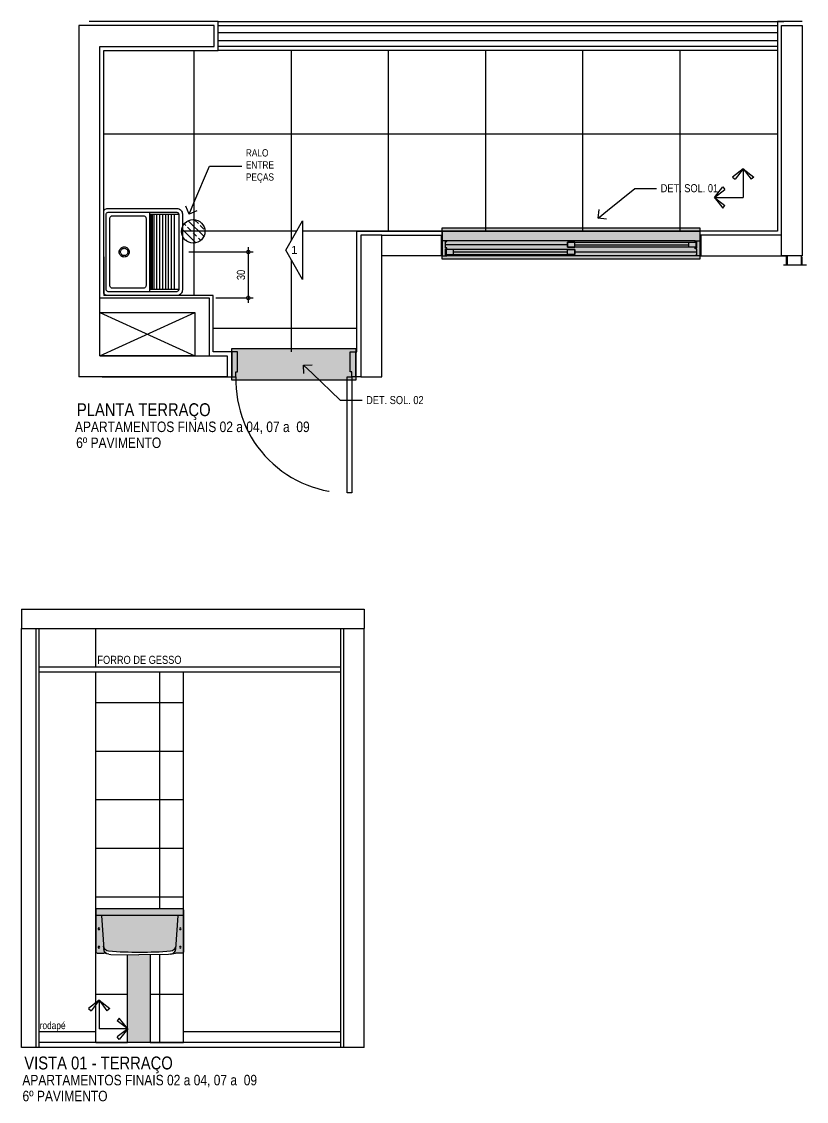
# Model space of a CAD drawing. Header units: metres. Extents: x 3 to 168, y -142 to 28.
# Drawn here: x 22.42 to 27.29, y -22.8 to -16.1 of the extents above; entities that cross this region are included whole.
import ezdxf
from ezdxf import colors
from ezdxf.entities.mleader import LeaderData, LeaderLine
from ezdxf.math import Vec2, Vec3

# ---------------------------------------------------------------- set-up
doc = ezdxf.new("R2010")
doc.units = ezdxf.units.M
doc.linetypes.add('DASHEDX2', pattern=[1.5, 1, -0.5])
for name, color, linetype in [('ARQ-ALV ACAB', 4, 'Continuous'), ('ARQ-ALV OSSO', 5, 'Continuous'), ('ARQ-AUX', 7, 'Continuous'), ('ARQ-AUX1', 1, 'Continuous'), ('ARQ-AUX1 @ 1', 1, 'Continuous'), ('ARQ-AUX2', 2, 'Continuous'), ('ARQ-CAX @ 1', 1, 'Continuous'), ('ARQ-CERÂMICA', 7, 'Continuous'), ('ARQ-DIM', 2, 'Continuous'), ('ARQ-EST', 2, 'Continuous'), ('ARQ-HID', 2, 'Continuous'), ('ARQ-HTC', 251, 'Continuous'), ('ARQ-PRJ', 7, 'DASHEDX2'), ('ARQ-SAN', 2, 'Continuous'), ('ARQ-SIM', 1, 'Continuous'), ('ARQ-TXT', 2, 'Continuous')]:
    doc.layers.add(name, color=color, linetype=linetype)
doc.styles.add('Adesa', font='ARIALN.TTF')
doc.styles.add('Arial', font='arial.ttf')
doc.dimstyles.new('ADESA 1-0025', dxfattribs={"dimtxt": 0.05, "dimasz": 0.045, "dimexe": 0.03, "dimexo": 0.04, "dimgap": 0.02, "dimtad": 1, "dimtoh": 1, "dimdec": 0, "dimlfac": 100, "dimzin": 4, "dimtxsty": 'Adesa', "dimblk": 'DOTSMALL', "dimcen": 1, "dimdle": 0.03, "dimclrd": 1, "dimclre": 1, "dimclrt": 256, "dimazin": 1, "dimtm": 1e-09, "dimtfac": 1, "dimtdec": 0, "dimtix": 1, "dimtmove": 2, "dimatfit": 0, "dimldrblk": 'DOTSMALL', "dimfxl": 0.8, "dimtvp": 2, "dimtolj": 1, "dimtzin": 0, "dimarcsym": 0})

# ---------------------------------------------------------------- blocks, each defined once
blk = doc.blocks.new('*U23')
at = {"color": 0, "linetype": 'ByBlock', "ltscale": 0.5}
for points in [[(0.02, -0.045), (0.03, -0.045), (0.03, -0.05), (0.02, -0.05), (0.02, -0.09), (0.03, -0.09), (0.03, -0.095), (0.02, -0.095), (0.02, -0.09), (0.03, -0.09), (0.03, -0.095), (0, -0.095), (0, 0), (0.03, 0), (0.03, -0.005), (0.02, -0.005), (0.02, -0.045)], [(1.58, -0.045), (1.57, -0.045), (1.57, -0.05), (1.58, -0.05), (1.58, -0.09), (1.57, -0.09), (1.57, -0.095), (1.58, -0.095), (1.58, -0.09), (1.57, -0.09), (1.57, -0.095), (1.6, -0.095), (1.6, 0), (1.57, 0), (1.57, -0.005), (1.58, -0.005), (1.58, -0.045)], [(0.025, -0.01), (0.07, -0.01), (0.07, -0.04), (0.025, -0.04)], [(0.8225, -0.01), (0.7775, -0.01), (0.7775, -0.04), (0.8225, -0.04)], [(0.7775, -0.055), (0.8225, -0.055), (0.8225, -0.085), (0.7775, -0.085)], [(1.575, -0.055), (1.53, -0.055), (1.53, -0.085), (1.575, -0.085)]]:
    blk.add_lwpolyline(points, close=True, dxfattribs=at)
at = {"color": 8, "linetype": 'ByBlock', "ltscale": 0.5}
for points in [[(1.57, 0), (0.03, 0)], [(0.8225, -0.025), (1.58, -0.025)], [(0.7775, -0.07), (0.02, -0.07)], [(1.57, -0.095), (0.03, -0.095)]]:
    blk.add_lwpolyline(points, dxfattribs=at)
at = {"color": 7, "linetype": 'ByBlock', "ltscale": 0.5}
for points in [[(0.8225, -0.01), (0.8225, -0.04), (0.025, -0.04), (0.025, -0.01)], [(0.7775, -0.055), (0.7775, -0.085), (1.575, -0.085), (1.575, -0.055)]]:
    blk.add_lwpolyline(points, close=True, dxfattribs=at)
for points in [[(0.07, -0.025), (0.7775, -0.025)], [(0.8225, -0.07), (1.53, -0.07)]]:
    blk.add_lwpolyline(points, dxfattribs=at)
blk = doc.blocks.new('*U65')
for points in [[(0, 0), (0, 0.7204), (0.03, 0.7204), (0.03, 0)], [(-0.025, 0), (0, 0), (0, -0.03), (0.01, -0.03), (0.01, -0.155), (-0.025, -0.155), (-0.025, 0)], [(0.745, 0), (0.72, 0), (0.72, -0.03), (0.71, -0.03), (0.71, -0.155), (0.745, -0.155), (0.745, 0)]]:
    blk.add_lwpolyline(points, close=True)
at = {"layer": 'ARQ-PRJ'}
blk.add_arc((0.0208, 0.0212), 0.6996, 358.25988, 91.70132, dxfattribs=at)
blk = doc.blocks.new('VISTA')
at = {"layer": 'ARQ-SIM'}
blk.add_lwpolyline([(-0.00525, -0.00909), (-0.00525, 0.00909), (0, 0)], close=True, dxfattribs=at)
at = {"layer": 'ARQ-SIM', "color": 5, "style": 'Adesa'}
blk.add_attdef('4', (-0.0019, -0.00135), '', height=0.0025, rotation=90, dxfattribs=at)
blk = doc.blocks.new('_DotSmall')
at = {"color": 0, "linetype": 'ByBlock', "const_width": 0.5}
blk.add_lwpolyline([(-0.0625, 0, 1), (0.0625, 0, 1)], format="xyb", close=True, dxfattribs=at)
blk = doc.blocks.new('*D77')
at = {"layer": 'ARQ-DIM', "color": 1, "lineweight": -2, "transparency": 16777216}
for p, q in [((23.4594, -17.5266), (23.8586, -17.5266)), ((23.8286, -17.4966), (23.8286, -17.8417)), ((23.6264, -17.8117), (23.8586, -17.8117))]:
    blk.add_line(p, q, dxfattribs=at)
at = {"layer": 'Defpoints', "color": 0, "transparency": 16777216}
for p in [(23.4194, -17.5266), (23.5864, -17.8117), (23.8286, -17.8117)]:
    blk.add_point(p, dxfattribs=at)
at = {"layer": 'ARQ-DIM', "color": 1, "lineweight": -2, "transparency": 16777216, "xscale": 0.045, "yscale": 0.045, "zscale": 0.045}
for p, rotation in [((23.8286, -17.5266), 90), ((23.8286, -17.8117), 270)]:
    blk.add_blockref('_DotSmall', p, dxfattribs=dict(at, rotation=rotation))
at = {"layer": 'ARQ-DIM', "transparency": 16777216, "insert": (23.7831, -17.6692), "char_height": 0.05, "attachment_point": 5, "rotation": 90, "style": 'Adesa'}
blk.add_mtext('\\A1;30', dxfattribs=at)
blk = doc.blocks.new('A$C43602C2A')
h = blk.add_hatch(color=255)
h.paths.add_polyline_path([(14, 109.7), (0, 109.5), (-14, 109.7), (-14, 0.6), (14, 0.6)])
h.paths.add_polyline_path([(46.3, 158.6), (-48.3, 158.6), (-45.9, 120.5, 0.371221), (-39.5, 114, 0.040301), (37.5, 114, 0.372521), (43.9, 120.6)])
h.paths.add_polyline_path([(53.5, 165.6, 0.414214), (52.5, 166.6), (-54.5, 166.6, 0.414214), (-55.5, 165.6), (-55.5, 159.6, 0.414214), (-54.5, 158.6), (52.5, 158.6, 0.414214), (53.5, 159.6)])
h.paths.add_polyline_path([(53.5, 159.6, -0.414214), (52.5, 158.6), (46.3, 158.6), (43.9, 120.6), (43.6, 116.8, -0.301186), (39, 110.7), (43.3, 111.6), (51.9, 111.6, 0.415833), (53.5, 113.2)])
h.paths.add_polyline_path([(50.6, 142, -1), (48.4, 142, -1)], flags=16)
h.paths.add_polyline_path([(50.6, 119, -1), (48.4, 119, -1)], flags=16)
h.paths.add_polyline_path([(-48.3, 158.6), (-54.5, 158.6, -0.414214), (-55.5, 159.6), (-55.5, 113.2, 0.414214), (-53.9, 111.6), (-45.3, 111.6), (-41, 110.7, -0.298569), (-45.6, 116.8)])
h.paths.add_polyline_path([(-52.6, 142, -1), (-50.4, 142, -1)], flags=16)
h.paths.add_polyline_path([(-50.4, 119, -1), (-52.6, 119, -1)], flags=16)
at = {"layer": 'ARQ-EST'}
for p, q in [((-14, 109.7), (-14, 0.6)), ((14, 0.6), (14, 109.7)), ((-14, 0.6), (14, 0.6))]:
    blk.add_line(p, q, dxfattribs=at)
at = {"layer": 'ARQ-SAN'}
for p, q in [((-55.5, 165.6), (-55.5, 113.2)), ((-54.5, 166.6), (52.5, 166.6)), ((53.5, 165.6), (53.5, 113.2)), ((-54.5, 158.6), (52.5, 158.6)), ((-48.3, 158.6), (-45.6, 116.8)), ((46.3, 158.6), (43.6, 116.8)), ((-36.7, 110.1), (0, 109.5)), ((34.7, 110.1), (0, 109.5))]:
    blk.add_line(p, q, dxfattribs=at)
at = {"layer": 'ARQ-SAN', "ltscale": 0.215}
blk.add_line((-53.9, 111.6), (-45.3, 111.6), dxfattribs=at)
at = {"layer": 'ARQ-SAN', "ltscale": 0.155799}
blk.add_line((-39.2, 110.3), (-45.3, 111.6), dxfattribs=at)
at = {"layer": 'ARQ-SAN', "ltscale": 0.062255}
blk.add_line((-39.2, 110.3), (-36.7, 110.1), dxfattribs=at)
at = {"layer": 'ARQ-SAN', "ltscale": 0.062257}
blk.add_line((37.2, 110.3), (34.7, 110.1), dxfattribs=at)
at = {"layer": 'ARQ-SAN', "ltscale": 0.1558}
blk.add_line((37.2, 110.3), (43.3, 111.6), dxfattribs=at)
at = {"layer": 'ARQ-SAN', "ltscale": 0.214999}
blk.add_line((51.9, 111.6), (43.3, 111.6), dxfattribs=at)
at = {"layer": 'ARQ-SAN'}
for centre in [(-51.5, 142), (49.5, 142), (-51.5, 119), (49.5, 119)]:
    blk.add_circle(centre, 1.1, dxfattribs=at)
for centre, radius, start, end in [((-54.5, 165.6), 1, 90, 180), ((52.5, 165.6), 1, 0, 90), ((-54.5, 159.6), 1, 180, 270), ((52.5, 159.6), 1, 270, 0), ((-53.9, 113.2), 1.6, 180, 270), ((-38.9, 121), 7, 183.6522, 265.2611), ((-38.6, 117.3), 7, 183.6522, 265.4326), ((-1, 590.5), 478, 265.3841, 274.6159), ((36.6, 117.3), 7, 274.5674, 356.3478), ((36.9, 121), 7, 274.739, 356.3478), ((51.9, 113.2), 1.6, 270, 0)]:
    blk.add_arc(centre, radius, start, end, dxfattribs=at)
blk = doc.blocks.new('ARQ-HID-TANQUE')
for p, q in [((-0.2621, -0.0041), (-0.258, 0)), ((-0.258, 0), (0.258, 0)), ((0.258, 0), (0.2621, -0.0041)), ((-0.27, -0.0258), (-0.2695, -0.0199)), ((-0.27, -0.0258), (-0.27, -0.0258)), ((-0.27, -0.4542), (-0.27, -0.0258)), ((-0.2695, -0.0199), (-0.268, -0.0143)), ((-0.268, -0.0143), (-0.2655, -0.009)), ((-0.2655, -0.009), (-0.2621, -0.0041)), ((-0.2475, -0.0328), (-0.2473, -0.0297)), ((-0.2475, -0.0328), (-0.2475, -0.0328)), ((-0.2475, -0.4472), (-0.2475, -0.0328)), ((-0.2473, -0.0297), (-0.2466, -0.0266)), ((-0.2466, -0.0266), (-0.2454, -0.0237)), ((-0.2454, -0.0237), (-0.2439, -0.0211)), ((-0.2439, -0.0211), (-0.242, -0.0189)), ((-0.242, -0.0189), (-0.2398, -0.0171)), ((-0.2398, -0.0171), (-0.2373, -0.0157)), ((-0.2373, -0.0157), (-0.2347, -0.0149)), ((-0.2347, -0.0149), (-0.232, -0.0146)), ((-0.232, -0.0146), (0.232, -0.0146)), ((0.232, -0.0146), (0.2347, -0.0149)), ((0.2347, -0.0149), (0.2373, -0.0157)), ((0.2373, -0.0157), (0.2398, -0.0171)), ((0.2398, -0.0171), (0.242, -0.0189)), ((0.242, -0.0189), (0.2439, -0.0211)), ((0.2439, -0.0211), (0.2454, -0.0237)), ((0.2454, -0.0237), (0.2466, -0.0266)), ((0.2466, -0.0266), (0.2473, -0.0297)), ((0.2473, -0.0297), (0.2475, -0.0328)), ((0.2475, -0.0328), (0.2475, -0.4472)), ((0.2621, -0.0041), (0.2655, -0.009)), ((0.2655, -0.009), (0.268, -0.0143)), ((0.268, -0.0143), (0.2695, -0.0199)), ((0.2695, -0.0199), (0.27, -0.0258)), ((0.27, -0.0258), (0.27, -0.4542)), ((-0.234, -0.2854), (0.234, -0.2854)), ((-0.2695, -0.4601), (-0.27, -0.4542)), ((-0.268, -0.4657), (-0.2695, -0.4601)), ((-0.2655, -0.4711), (-0.268, -0.4657)), ((-0.2473, -0.4504), (-0.2475, -0.4472)), ((-0.2466, -0.4534), (-0.2473, -0.4504)), ((-0.2454, -0.4563), (-0.2466, -0.4534)), ((-0.2439, -0.4589), (-0.2454, -0.4563)), ((-0.242, -0.4611), (-0.2439, -0.4589)), ((-0.2398, -0.463), (-0.242, -0.4611)), ((-0.2373, -0.4643), (-0.2398, -0.463)), ((-0.2347, -0.4651), (-0.2373, -0.4643)), ((-0.232, -0.4654), (-0.2347, -0.4651)), ((0.232, -0.4654), (-0.232, -0.4654)), ((0.2347, -0.4651), (0.232, -0.4654)), ((0.2373, -0.4643), (0.2347, -0.4651)), ((0.2398, -0.463), (0.2373, -0.4643)), ((0.242, -0.4611), (0.2398, -0.463)), ((0.2439, -0.4589), (0.242, -0.4611)), ((0.2454, -0.4563), (0.2439, -0.4589)), ((0.2466, -0.4534), (0.2454, -0.4563)), ((0.2473, -0.4504), (0.2466, -0.4534)), ((0.2475, -0.4472), (0.2473, -0.4504)), ((0.268, -0.4657), (0.2655, -0.4711)), ((0.2695, -0.4601), (0.268, -0.4657)), ((0.27, -0.4542), (0.2695, -0.4601)), ((-0.2621, -0.4759), (-0.2655, -0.4711)), ((-0.258, -0.48), (-0.2621, -0.4759)), ((-0.2532, -0.4834), (-0.258, -0.48)), ((-0.2479, -0.4859), (-0.2532, -0.4834)), ((-0.2422, -0.4874), (-0.2479, -0.4859)), ((-0.2364, -0.4879), (-0.2422, -0.4874)), ((0.2364, -0.4879), (-0.2364, -0.4879)), ((0.2422, -0.4874), (0.2364, -0.4879)), ((0.2479, -0.4859), (0.2422, -0.4874)), ((0.2532, -0.4834), (0.2479, -0.4859)), ((0.258, -0.48), (0.2532, -0.4834)), ((0.2621, -0.4759), (0.258, -0.48)), ((0.2655, -0.4711), (0.2621, -0.4759))]:
    blk.add_line(p, q)
at = {"color": 7}
for p, q in [((-0.225, -0.0544), (-0.2247, -0.0514)), ((-0.225, -0.0544), (-0.225, -0.0544)), ((-0.225, -0.2456), (-0.225, -0.0544)), ((-0.2247, -0.0514), (-0.2238, -0.0485)), ((-0.2238, -0.0485), (-0.2223, -0.0458)), ((-0.2223, -0.0458), (-0.2203, -0.0433)), ((-0.2203, -0.0433), (-0.2179, -0.0412)), ((-0.2179, -0.0412), (-0.215, -0.0394)), ((-0.215, -0.0394), (-0.2118, -0.0382)), ((-0.2118, -0.0382), (-0.2085, -0.0374)), ((-0.2085, -0.0374), (-0.205, -0.0371)), ((-0.205, -0.0371), (0.205, -0.0371)), ((0.205, -0.0371), (0.2085, -0.0374)), ((0.2085, -0.0374), (0.2118, -0.0382)), ((0.2118, -0.0382), (0.215, -0.0394)), ((0.215, -0.0394), (0.2179, -0.0412)), ((0.2179, -0.0412), (0.2203, -0.0433)), ((0.2203, -0.0433), (0.2223, -0.0458)), ((0.2223, -0.0458), (0.2238, -0.0485)), ((0.2238, -0.0485), (0.2247, -0.0514)), ((0.2247, -0.0514), (0.225, -0.0544)), ((0.225, -0.0544), (0.225, -0.2456)), ((-0.0315, -0.1271), (-0.031, -0.1217)), ((-0.031, -0.1326), (-0.0315, -0.1271)), ((-0.031, -0.1217), (-0.0296, -0.1164)), ((-0.0296, -0.1379), (-0.031, -0.1326)), ((-0.0296, -0.1164), (-0.0273, -0.1114)), ((-0.0273, -0.1114), (-0.0241, -0.1069)), ((-0.0241, -0.1069), (-0.0202, -0.103)), ((-0.0225, -0.1271), (-0.0222, -0.1232)), ((-0.0222, -0.131), (-0.0225, -0.1271)), ((-0.0222, -0.1232), (-0.0211, -0.1194)), ((-0.0211, -0.1348), (-0.0222, -0.131)), ((-0.0211, -0.1194), (-0.0195, -0.1159)), ((-0.0202, -0.103), (-0.0158, -0.0999)), ((-0.0195, -0.1159), (-0.0172, -0.1127)), ((-0.0172, -0.1127), (-0.0145, -0.1099)), ((-0.0158, -0.0999), (-0.0108, -0.0975)), ((-0.0145, -0.1099), (-0.0113, -0.1076)), ((-0.0113, -0.1076), (-0.0077, -0.106)), ((-0.0108, -0.0975), (-0.0055, -0.0961)), ((-0.0077, -0.106), (-0.0039, -0.105)), ((-0.0055, -0.0961), (0, -0.0956)), ((-0.0039, -0.105), (0, -0.1046)), ((0, -0.0956), (0.0055, -0.0961)), ((0, -0.1046), (0.0039, -0.105)), ((0.0039, -0.105), (0.0077, -0.106)), ((0.0055, -0.0961), (0.0108, -0.0975)), ((0.0077, -0.106), (0.0113, -0.1076)), ((0.0108, -0.0975), (0.0158, -0.0999)), ((0.0113, -0.1076), (0.0145, -0.1099)), ((0.0145, -0.1099), (0.0172, -0.1127)), ((0.0158, -0.0999), (0.0202, -0.103)), ((0.0172, -0.1127), (0.0195, -0.1159)), ((0.0195, -0.1159), (0.0211, -0.1194)), ((0.0202, -0.103), (0.0241, -0.1069)), ((0.0211, -0.1194), (0.0222, -0.1232)), ((0.0222, -0.131), (0.0211, -0.1348)), ((0.0222, -0.1232), (0.0225, -0.1271)), ((0.0225, -0.1271), (0.0222, -0.131)), ((0.0241, -0.1069), (0.0273, -0.1114)), ((0.0273, -0.1114), (0.0296, -0.1164)), ((0.0296, -0.1164), (0.031, -0.1217)), ((0.031, -0.1326), (0.0296, -0.1379)), ((0.031, -0.1217), (0.0315, -0.1271)), ((0.0315, -0.1271), (0.031, -0.1326)), ((-0.0273, -0.1429), (-0.0296, -0.1379)), ((-0.0241, -0.1474), (-0.0273, -0.1429)), ((-0.0202, -0.1513), (-0.0241, -0.1474)), ((-0.0195, -0.1384), (-0.0211, -0.1348)), ((-0.0158, -0.1544), (-0.0202, -0.1513)), ((-0.0172, -0.1416), (-0.0195, -0.1384)), ((-0.0145, -0.1444), (-0.0172, -0.1416)), ((-0.0108, -0.1567), (-0.0158, -0.1544)), ((-0.0113, -0.1466), (-0.0145, -0.1444)), ((-0.0077, -0.1483), (-0.0113, -0.1466)), ((-0.0055, -0.1582), (-0.0108, -0.1567)), ((-0.0039, -0.1493), (-0.0077, -0.1483)), ((0, -0.1586), (-0.0055, -0.1582)), ((0, -0.1496), (-0.0039, -0.1493)), ((0.0039, -0.1493), (0, -0.1496)), ((0.0055, -0.1582), (0, -0.1586)), ((0.0077, -0.1483), (0.0039, -0.1493)), ((0.0108, -0.1567), (0.0055, -0.1582)), ((0.0113, -0.1466), (0.0077, -0.1483)), ((0.0158, -0.1544), (0.0108, -0.1567)), ((0.0145, -0.1444), (0.0113, -0.1466)), ((0.0172, -0.1416), (0.0145, -0.1444)), ((0.0202, -0.1513), (0.0158, -0.1544)), ((0.0195, -0.1384), (0.0172, -0.1416)), ((0.0211, -0.1348), (0.0195, -0.1384)), ((0.0241, -0.1474), (0.0202, -0.1513)), ((0.0273, -0.1429), (0.0241, -0.1474)), ((0.0296, -0.1379), (0.0273, -0.1429)), ((-0.2247, -0.2486), (-0.225, -0.2456)), ((-0.2238, -0.2515), (-0.2247, -0.2486)), ((-0.2223, -0.2542), (-0.2238, -0.2515)), ((-0.2203, -0.2567), (-0.2223, -0.2542)), ((-0.2179, -0.2588), (-0.2203, -0.2567)), ((-0.215, -0.2606), (-0.2179, -0.2588)), ((-0.2118, -0.2618), (-0.215, -0.2606)), ((-0.2085, -0.2626), (-0.2118, -0.2618)), ((-0.205, -0.2629), (-0.2085, -0.2626)), ((0.205, -0.2629), (-0.205, -0.2629)), ((0.2085, -0.2626), (0.205, -0.2629)), ((0.2118, -0.2618), (0.2085, -0.2626)), ((0.215, -0.2606), (0.2118, -0.2618)), ((0.2179, -0.2588), (0.215, -0.2606)), ((0.2203, -0.2567), (0.2179, -0.2588)), ((0.2223, -0.2542), (0.2203, -0.2567)), ((0.2238, -0.2515), (0.2223, -0.2542)), ((0.2247, -0.2486), (0.2238, -0.2515)), ((0.225, -0.2456), (0.2247, -0.2486)), ((-0.2475, -0.2854), (0.2475, -0.2854)), ((-0.234, -0.4654), (-0.234, -0.2854)), ((-0.234, -0.2944), (0.234, -0.2944)), ((-0.234, -0.2944), (0.234, -0.2944)), ((-0.234, -0.3034), (0.234, -0.3034)), ((-0.234, -0.3124), (0.234, -0.3124)), ((-0.234, -0.3304), (0.234, -0.3304)), ((0.234, -0.2854), (0.234, -0.4654)), ((-0.234, -0.3484), (0.234, -0.3484)), ((-0.234, -0.3664), (0.234, -0.3664)), ((-0.234, -0.3844), (0.234, -0.3844)), ((-0.234, -0.4024), (0.234, -0.4024)), ((-0.234, -0.4204), (0.234, -0.4204)), ((-0.234, -0.4384), (0.234, -0.4384))]:
    blk.add_line(p, q, dxfattribs=at)
blk = doc.blocks.new('Seta para pag.piso')
for p, q in [((0, 0.1126), (-0.0418, 0.0796)), ((0, 0.1126), (-0.0312, 0.0715)), ((0, 0.1126), (0, 0)), ((0, 0.1126), (0.0418, 0.0795)), ((0, 0.1126), (0.0312, 0.0715)), ((-0.0418, 0.0796), (-0.0312, 0.0715)), ((0.0418, 0.0795), (0.0312, 0.0715)), ((-0.1126, 0), (-0.0795, 0.0418)), ((-0.1126, 0), (-0.0715, 0.0312)), ((-0.1126, 0), (0, 0)), ((-0.1126, 0), (-0.0796, -0.0418)), ((-0.1126, 0), (-0.0715, -0.0312)), ((-0.0795, 0.0418), (-0.0715, 0.0312)), ((-0.0796, -0.0418), (-0.0715, -0.0312))]:
    blk.add_line(p, q)
blk = doc.blocks.new('PL RALO')
at = {"layer": 'ARQ-AUX2'}
h = blk.add_hatch(dxfattribs=at)
h.set_pattern_fill('BRASS', color=8, scale=0.01, angle=315)
h.set_pattern_definition([(315, (-278.116365, 1040.018154), (0.0449012806, 0.0449012806), []), (315, (-278.093914, 1040.040605), (0.0449012806, 0.0449012806), [0.03175, -0.015875])])
edge = h.paths.add_edge_path()
edge.add_arc((0, 0), 0.0729, 270, 630)
blk.add_circle((0, 0), 0.0729, dxfattribs=at)
blk = doc.blocks.new('_Open90')
at = {"color": 0, "linetype": 'ByBlock', "lineweight": -2}
for p, q in [((0, 0), (-1, 0)), ((-0.5, 0.5), (0, 0)), ((0, 0), (-0.5, -0.5))]:
    blk.add_line(p, q, dxfattribs=at)
blk = doc.blocks.new('AREAS MOLHADAS')
at = {"layer": 'ARQ-AUX1'}
h = blk.add_hatch(color=254, dxfattribs=at)
h.dxf.hatch_style = 1
h.paths.add_polyline_path([(25.0315, -17.3767), (26.6315, -17.3767), (26.6315, -17.5717), (25.0315, -17.5717)])
h = blk.add_hatch(color=254, dxfattribs=at)
h.dxf.hatch_style = 1
h.paths.add_polyline_path([(23.7265, -18.1268), (24.4965, -18.1268), (24.4965, -18.3218), (23.7265, -18.3218)])
at = {"layer": 'ARQ-CERÂMICA'}
h = blk.add_hatch(dxfattribs=at)
h.set_pattern_fill('NET', color=256, scale=0.19)
h.set_pattern_definition([(0, (27.11147, -17.3967), (0, 0.60325), []), (90, (27.11147, -17.3967), (-0.60325, 4e-17), [])])
h.paths.add_polyline_path([(27.1115, -16.2767), (23.6415, -16.2767), (22.9315, -16.2767), (22.9315, -17.2686), (22.9377, -17.2624), (22.9484, -17.2574), (22.9573, -17.2566), (23.3896, -17.2566), (23.4001, -17.2594), (23.4098, -17.2662), (23.4166, -17.2759), (23.4194, -17.2863), (23.4194, -17.7669), (23.4166, -17.7774), (23.4098, -17.7871), (23.3961, -17.7967), (23.6114, -17.7967), (23.6114, -18.1467), (23.7265, -18.1467), (23.7615, -18.1467), (24.4615, -18.1467), (24.4965, -18.1467), (24.5015, -18.1467), (24.5015, -17.3967), (25.0315, -17.3967), (26.6315, -17.3968), (26.6315, -17.3967), (27.1115, -17.3967)])
h.paths.add_polyline_path([(24.1656, -17.3344), (24.1656, -17.6981), (24.0606, -17.5162)], flags=16)
h.paths.add_polyline_path([(24.082, -17.5518), (24.146, -17.5518), (24.146, -17.4765), (24.082, -17.4765)], flags=8)
h.paths.add_polyline_path([(23.8349, -17.7132), (23.8349, -17.6245), (23.7308, -17.6245), (23.7308, -17.7132)], flags=24)
h = blk.add_hatch(dxfattribs=at)
h.set_pattern_fill('LINE', color=256, scale=0.125, angle=90)
h.set_pattern_definition([(90, (22.8818, -22.43463), (-0.396875, 2e-17), [])])
edge = h.paths.add_edge_path()
edge.add_line((23.4268, -21.6096), (23.4268, -21.8716))
edge.add_arc((23.4188, -21.8716), 0.008, -90, 0, ccw=False)
edge.add_line((23.4188, -21.8796), (23.3758, -21.8796))
edge.add_line((23.3758, -21.8796), (23.3543, -21.8842))
edge.add_arc((23.3425, -21.8513), 0.035, 274.56748, 289.55054, ccw=False)
edge.add_line((23.3453, -21.8861), (23.3329, -21.8871))
edge.add_line((23.3329, -21.8871), (23.2193, -21.8891))
edge.add_line((23.2193, -21.8891), (23.2193, -22.4346))
edge.add_line((23.2193, -22.4346), (23.4268, -22.4346))
edge.add_line((23.4268, -22.4346), (23.4268, -20.1346))
edge.add_line((23.4268, -20.1346), (22.8818, -20.1346))
edge.add_line((22.8818, -20.1346), (22.8818, -21.6096))
edge.add_arc((22.8868, -21.6096), 0.005, 90, 180, ccw=False)
edge.add_line((22.8868, -21.6046), (23.4218, -21.6046))
edge.add_arc((23.4218, -21.6096), 0.005, 0, 90, ccw=False)
edge = h.paths.add_edge_path()
edge.add_line((22.8818, -22.4346), (23.0793, -22.4346))
edge.add_line((23.0793, -22.4346), (23.0793, -21.889))
edge.add_line((23.0793, -21.889), (22.9757, -21.8871))
edge.add_line((22.9757, -21.8871), (22.9633, -21.8861))
edge.add_arc((22.9661, -21.8513), 0.035, 250.4493, 265.43263, ccw=False)
edge.add_line((22.9543, -21.8842), (22.9328, -21.8796))
edge.add_line((22.9328, -21.8796), (22.8898, -21.8796))
edge.add_arc((22.8898, -21.8716), 0.008, 180, 270, ccw=False)
edge.add_line((22.8818, -21.8716), (22.8818, -22.4346))
h = blk.add_hatch(dxfattribs=at)
h.set_pattern_fill('LINE', color=256, scale=0.095)
h.set_pattern_definition([(0, (22.8818, -22.43463), (0, 0.301625), [])])
edge = h.paths.add_edge_path()
edge.add_line((23.4268, -21.6096), (23.4268, -21.8716))
edge.add_arc((23.4188, -21.8716), 0.008, -90, 0, ccw=False)
edge.add_line((23.4188, -21.8796), (23.3758, -21.8796))
edge.add_line((23.3758, -21.8796), (23.3543, -21.8842))
edge.add_arc((23.3425, -21.8513), 0.035, 274.56748, 289.55054, ccw=False)
edge.add_line((23.3453, -21.8861), (23.3329, -21.8871))
edge.add_line((23.3329, -21.8871), (23.2193, -21.8891))
edge.add_line((23.2193, -21.8891), (23.2193, -22.4346))
edge.add_line((23.2193, -22.4346), (23.4268, -22.4346))
edge.add_line((23.4268, -22.4346), (23.4268, -20.1346))
edge.add_line((23.4268, -20.1346), (22.8818, -20.1346))
edge.add_line((22.8818, -20.1346), (22.8818, -21.6096))
edge.add_arc((22.8868, -21.6096), 0.005, 90, 180, ccw=False)
edge.add_line((22.8868, -21.6046), (23.4218, -21.6046))
edge.add_arc((23.4218, -21.6096), 0.005, 0, 90, ccw=False)
edge = h.paths.add_edge_path()
edge.add_line((23.0793, -21.889), (22.9757, -21.8871))
edge.add_line((22.9757, -21.8871), (22.9633, -21.8861))
edge.add_arc((22.9661, -21.8513), 0.035, 250.4493, 265.43263, ccw=False)
edge.add_line((22.9543, -21.8842), (22.9328, -21.8796))
edge.add_line((22.9328, -21.8796), (22.8898, -21.8796))
edge.add_arc((22.8898, -21.8716), 0.008, 180, 270, ccw=False)
edge.add_line((22.8818, -21.8716), (22.8818, -22.4346))
edge.add_line((22.8818, -22.4346), (23.0793, -22.4346))
edge.add_line((23.0793, -22.4346), (23.0793, -21.889))
at = {"layer": 'ARQ-ALV ACAB'}
for p, q in [((23.6415, -16.0967), (22.8415, -16.0967)), ((23.6415, -16.2767), (23.6415, -16.0967)), ((27.2664, -16.0967), (27.1115, -16.0967)), ((27.1115, -16.0967), (27.1115, -17.3967)), ((22.9315, -17.5867), (22.9315, -16.2767)), ((22.9315, -16.2767), (22.9315, -16.2767)), ((22.9315, -16.2767), (22.9315, -16.2767)), ((22.9315, -16.2767), (23.6415, -16.2767)), ((24.5015, -18.1467), (24.5015, -17.3967)), ((24.5015, -17.3967), (25.0315, -17.3967)), ((25.0315, -17.3967), (25.0315, -17.5517)), ((27.1115, -17.3967), (26.6315, -17.3967)), ((26.6315, -17.3967), (26.6315, -17.5517)), ((25.0315, -17.5517), (24.6565, -17.5517)), ((26.6315, -17.5517), (27.1665, -17.5517)), ((23.6114, -17.7967, 0), (22.9315, -17.7967, 0)), ((23.6114, -18.1467, 0), (23.6114, -17.7967, 0)), ((23.7265, -18.1467), (23.6114, -18.1467, 0)), ((23.7265, -18.3017), (23.7265, -18.1467)), ((24.4965, -18.1467), (24.5015, -18.1467)), ((24.4965, -18.3017), (24.4965, -18.1467)), ((22.9215, -18.3017), (23.7265, -18.3017)), ((24.5265, -18.3017), (24.4965, -18.3017)), ((22.5318, -22.4646, 0), (22.5318, -19.8646, 0)), ((24.4018, -22.4646, 0), (24.4018, -19.8646, 0)), ((24.4018, -22.4346, 0), (22.5318, -22.4346, 0))]:
    blk.add_line(p, q, dxfattribs=at)
for points in [[(23.6415, -16.0967), (27.1515, -16.0967)], [(27.1115, -16.2767), (23.6415, -16.2767)], [(22.9315, -17.5567), (22.9315, -17.7967)], [(27.1665, -17.5517), (27.1665, -17.606)], [(27.2665, -17.606), (27.2665, -17.5567)]]:
    blk.add_lwpolyline(points, dxfattribs=at)
at = {"layer": 'ARQ-ALV OSSO'}
for p, q in [((22.4218, -22.4646, 0), (22.4218, -19.8646, 0)), ((22.5118, -22.4646, 0), (22.5118, -19.8646, 0)), ((24.4218, -22.4646, 0), (24.4218, -19.8646, 0)), ((24.5468, -22.4646, 0), (24.5468, -19.8646, 0)), ((24.5468, -22.4646, 0), (22.4218, -22.4646, 0))]:
    blk.add_line(p, q, dxfattribs=at)
at = {"layer": 'ARQ-ALV OSSO', "elevation": 0}
for points in [[(22.9064, -18.1717), (22.9064, -16.2516), (23.6164, -16.2516), (23.6164, -16.1216), (22.7764, -16.1216), (22.7765, -18.3017)], [(24.6564, -17.4216), (25.0264, -17.4216), (25.0264, -17.5517), (24.6564, -17.5517)], [(27.1364, -17.4216), (26.6364, -17.4216), (26.6364, -17.5517), (27.1364, -17.5516)], [(22.9065, -17.8117), (23.5864, -17.8117), (23.5864, -18.1717)]]:
    blk.add_lwpolyline(points, dxfattribs=at)
for points in [[(27.2664, -17.5516), (27.1364, -17.5516), (27.1364, -16.1216), (27.2664, -16.1216)], [(24.6564, -17.4216), (24.5265, -17.4216), (24.5265, -18.3017), (24.6564, -18.3017)], [(22.9065, -18.1717), (22.9065, -17.9017), (23.4964, -17.9017), (23.4964, -18.1717)]]:
    blk.add_lwpolyline(points, close=True, dxfattribs=at)
at = {"layer": 'ARQ-ALV OSSO'}
for points in [[(27.1715, -17.5517), (27.1715, -17.606)], [(27.2615, -17.606), (27.2615, -17.5517)], [(22.9065, -18.1717), (23.6964, -18.1717), (23.6964, -18.3017), (22.7765, -18.3017)]]:
    blk.add_lwpolyline(points, dxfattribs=at)
at = {"layer": 'ARQ-AUX'}
for points in [[(23.6415, -16.1217), (27.1115, -16.1217)], [(27.1115, -16.2517), (23.6415, -16.2517)], [(25.0315, -17.3967), (26.6315, -17.3968)], [(27.1499, -17.606), (27.2918, -17.606)]]:
    blk.add_lwpolyline(points, dxfattribs=at)
at = {"layer": 'ARQ-AUX1'}
for p, q in [((24.4018, -20.1046, 0), (22.5318, -20.1046, 0)), ((24.4018, -20.1346, 0), (22.5318, -20.1346, 0))]:
    blk.add_line(p, q, dxfattribs=at)
at = {"layer": 'ARQ-AUX1', "elevation": 0}
blk.add_lwpolyline([(25.0315, -17.3967), (25.0315, -17.3767), (26.6315, -17.3767)], dxfattribs=at)
blk.add_lwpolyline([(25.0315, -17.3767), (26.6315, -17.3767), (26.6315, -17.5717), (25.0315, -17.5717)], close=True, dxfattribs=at)
at = {"layer": 'ARQ-AUX1'}
blk.add_lwpolyline([(23.7265, -18.1468), (23.7265, -18.1268), (24.4965, -18.1268)], dxfattribs=at)
blk.add_lwpolyline([(23.7265, -18.1268), (24.4965, -18.1268), (24.4965, -18.3218), (23.7265, -18.3218)], close=True, dxfattribs=at)
at = {"layer": 'ARQ-AUX2'}
for p, q in [((22.4218, -19.7446, 0), (24.5468, -19.7446, 0)), ((22.4218, -19.8646, 0), (24.5468, -19.8646, 0)), ((22.8818, -20.1046, 0), (22.8818, -19.8646, 0)), ((22.8818, -22.4346, 0), (22.8818, -20.1346, 0))]:
    blk.add_line(p, q, dxfattribs=at)
for points in [[(27.1115, -16.1667), (23.6415, -16.1667)], [(27.1115, -16.2167), (23.6415, -16.2167)]]:
    blk.add_lwpolyline(points, dxfattribs=at)
at = {"layer": 'ARQ-AUX2', "elevation": 0}
for points in [[(22.4218, -19.7446), (22.4218, -19.8646)], [(24.5468, -19.7446), (24.5468, -19.8646)]]:
    blk.add_lwpolyline(points, dxfattribs=at)
at = {"layer": 'ARQ-CERÂMICA'}
for p, q in [((23.4268, -22.4346, 0), (23.4268, -20.1346, 0)), ((22.5318, -22.3646, 0), (22.8818, -22.3646, 0)), ((23.4268, -22.3646, 0), (24.4018, -22.3646, 0))]:
    blk.add_line(p, q, dxfattribs=at)
at = {"layer": 'ARQ-HTC'}
for p, q in [((23.6415, -16.2767, 0), (23.6415, -16.1167, 0)), ((23.7265, -18.3167), (23.7265, -18.1667))]:
    blk.add_line(p, q, dxfattribs=at)
at = {"layer": 'ARQ-SIM', "elevation": 0}
for points in [[(22.9065, -18.1717), (23.4964, -17.9017)], [(22.9065, -17.9017), (23.4964, -18.1717)]]:
    blk.add_lwpolyline(points, dxfattribs=at)
at = {"layer": 'ARQ-AUX1 @ 1', "xscale": -1, "rotation": 180}
blk.add_blockref('*U23', (25.0315, -17.5517), dxfattribs=at)
at = {"layer": 'ARQ-AUX2', "xscale": -0.005, "yscale": 0.005, "zscale": 0.005}
blk.add_blockref('A$C43602C2A', (23.1493, -22.4376, 0), dxfattribs=at)
at = {"layer": 'ARQ-CAX @ 1', "rotation": 180}
blk.add_blockref('*U65', (24.4715, -18.3017), dxfattribs=at)
at = {"layer": 'ARQ-CERÂMICA', "yscale": 1.58230973583663, "zscale": 1.58230973583663}
for p, xscale, rotation in [((26.8989, -17.1886), -1.58230973583663, 90), ((22.9022, -22.3496), 1.58230973583663, 270)]:
    blk.add_blockref('Seta para pag.piso', p, dxfattribs=dict(at, xscale=xscale, rotation=rotation))
at = {"layer": 'ARQ-CERÂMICA'}
blk.add_blockref('PL RALO', (23.4869, -17.3988), dxfattribs=at)
at = {"layer": 'ARQ-HID', "extrusion": (0, 0, -1), "xscale": -1, "zscale": -1, "rotation": 270}
blk.add_blockref('ARQ-HID-TANQUE', (-22.9315, -17.5266, 0), dxfattribs=at)
at = {"layer": 'ARQ-SIM', "ltscale": 0.03}
ref = blk.add_blockref('VISTA', (24.0606, -17.5162), dxfattribs=dict(at, xscale=20.00000000011565, yscale=20.00000000011565, zscale=20.00000000011565, rotation=180))
ref.add_attrib('4', '1', (24.0946, -17.5392), dxfattribs={"color": 3, "height": 0.05, "style": 'Arial'})
at = {"layer": 'ARQ-TXT', "ltscale": 0.5, "style": 'Adesa'}
for s, p in [('PLANTA TERRAÇO', (22.7649, -18.5458, 0)), ('VISTA 01 - TERRAÇO', (22.4384, -22.6009, 0))]:
    blk.add_text(s, height=0.08, dxfattribs=at).set_placement(p)
at = {"layer": 'ARQ-TXT', "style": 'Adesa'}
for s, height, p in [('APARTAMENTOS FINAIS 02 a 04, 07 a  09', 0.065, (22.7528, -18.6446, 108.9697)), ('6º PAVIMENTO', 0.065, (22.7604, -18.7434, 217.9394)), ('FORRO DE GESSO', 0.05, (22.8922, -20.0835, 108.9697)), ('rodapé', 0.045, (22.5341, -22.3506, 108.9697)), ('APARTAMENTOS FINAIS 02 a 04, 07 a  09', 0.065, (22.4264, -22.6997, 108.9697)), ('6º PAVIMENTO', 0.065, (22.4274, -22.7985, 217.9394))]:
    blk.add_text(s, height=height, dxfattribs=at).set_placement(p)
at = {"layer": 'ARQ-DIM'}
dim = blk.add_linear_dim(base=(23.8286, -17.8117, 0), p1=(23.4194, -17.5266, 0), p2=(23.5864, -17.8117, 0), angle=90, text='30', dimstyle='ADESA 1-0025', dxfattribs=at)
dim.commit()
dim.dimension.update_dxf_attribs({"geometry": '*D77', "text_midpoint": (23.7831, -17.6692, 0)})
at = {"layer": 'ARQ-SIM'}
ml = blk.add_multileader_mtext('Standard', dxfattribs=at)
ml.set_content('RALO\\PENTRE PEÇAS', color=2, style='Adesa')
ml.set_leader_properties(color=256)
ml.set_arrow_properties(name='OPEN90')
ml.build(insert=Vec2(0, 0))
ml.multileader.update_dxf_attribs({"text_left_attachment_type": 2, "text_right_attachment_type": 2, "dogleg_length": 0.2, "arrow_head_size": 0.075})
ctx = ml.context
ctx.base_point, ctx.char_height, ctx.arrow_head_size, ctx.landing_gap_size, ctx.plane_origin = Vec3(23.7883, -16.9936), 0.045, 0.075, 0.025, Vec3(23.5881, -17.4824)
ctx.left_attachment, ctx.right_attachment = 2, 2
notes = []
notes.append((ctx, [(0, (1, 1, 0), (23.5883, -16.9936), (1, 0), 0.2, [(0, [(23.4606, -17.2911)], 0, [])])]))
ctx.mtext.insert, ctx.mtext.width, ctx.mtext.flow_direction = Vec3(23.8133, -16.8889), 0.142536, 5
ml = blk.add_multileader_mtext('Standard', dxfattribs=at)
ml.set_content('DET. SOL. 01', color=2, style='Adesa')
ml.set_leader_properties(color=256)
ml.set_arrow_properties(name='OPEN90')
ml.build(insert=Vec2(0, 0))
ml.multileader.update_dxf_attribs({"text_left_attachment_type": 2, "text_right_attachment_type": 2, "dogleg_length": 0.2, "arrow_head_size": 0.075})
ctx = ml.context
ctx.base_point, ctx.char_height, ctx.arrow_head_size, ctx.landing_gap_size, ctx.plane_origin = Vec3(26.3626, -17.1318), 0.05, 0.075, 0.025, Vec3(25.9293, -17.4318)
ctx.left_attachment, ctx.right_attachment = 2, 2
notes.append((ctx, [(0, (1, 1, 0), (26.2268, -17.1318), (1, 0), 0.1358, [(0, [(25.9996, -17.3168)], 0, [])])]))
ctx.mtext.insert, ctx.mtext.flow_direction = Vec3(26.3876, -17.1059), 5
ml = blk.add_multileader_mtext('Standard', dxfattribs=at)
ml.set_content('DET. SOL. 02', color=2, style='Adesa')
ml.set_leader_properties(color=256)
ml.set_arrow_properties(name='OPEN90')
ml.build(insert=Vec2(0, 0))
ml.multileader.update_dxf_attribs({"text_left_attachment_type": 2, "text_right_attachment_type": 2, "dogleg_length": 0.2, "arrow_head_size": 0.075})
ctx = ml.context
ctx.base_point, ctx.char_height, ctx.arrow_head_size, ctx.landing_gap_size, ctx.plane_origin = Vec3(24.5349, -18.4468, 0), 0.05, 0.075, 0.025, Vec3(24.1016, -18.7468, 0)
ctx.left_attachment, ctx.right_attachment = 2, 2
notes.append((ctx, [(0, (1, 1, 0), (24.3991, -18.4468, 0), (1, 0), 0.1358, [(0, [(24.1718, -18.2288, 0)], 0, [])])]))
ctx.mtext.insert, ctx.mtext.flow_direction = Vec3(24.5599, -18.421, 0), 5
for ctx, leaders in notes:
    for number, flags, end, landing, length, lines in leaders:
        leader = LeaderData()
        leader.index, (leader.has_last_leader_line, leader.has_dogleg_vector, leader.attachment_direction) = number, flags
        leader.last_leader_point, leader.dogleg_vector, leader.dogleg_length = Vec3(end), Vec3(landing), length
        for number, points, colour, breaks in lines:
            line = LeaderLine()
            line.index, line.vertices, line.color, line.breaks = number, Vec3.list(points), colors.encode_raw_color(colour), breaks
            leader.lines.append(line)
        ctx.leaders.append(leader)

msp = doc.modelspace()

# ---------------------------------------------------------------- block references
msp.add_blockref('AREAS MOLHADAS', (0, 0))

doc.saveas('drawing.dxf')
